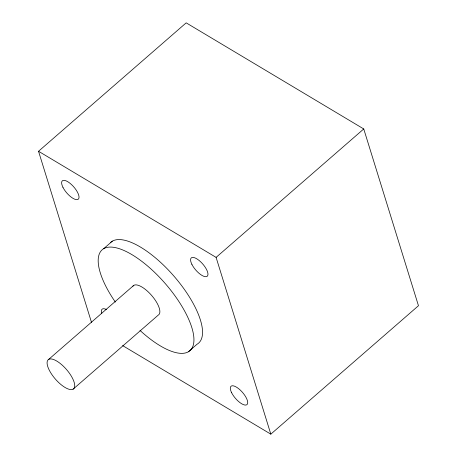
<?xml version="1.0" encoding="UTF-8"?>
<svg xmlns="http://www.w3.org/2000/svg" width="457" height="457" viewBox="0 0 457 457"><rect width="100%" height="100%" fill="white"/><g stroke="black" fill="none" stroke-linecap="round" stroke-linejoin="round"><path stroke-width="0.69" d="M91.566 322.602L38.531 151.273L186.182 22.85L363.749 128.96L418.469 305.727L270.818 434.15L122.642 345.601M103.722 248.659L112.342 241.159M48.688 359.385L133.832 285.328M270.818 434.15L216.098 257.382L363.749 128.96M73.131 389.147A19.303 7.335 49 0 0 60.398 363.606A19.303 7.335 49 0 0 49.202 370.044A19.303 7.335 49 0 0 73.131 389.147L158.276 315.096A19.303 7.335 49 0 0 151.427 295.211A19.303 7.335 49 0 0 132.896 286.202M188.387 351.764L197.007 344.264A66.865 25.415 49 0 0 175.391 277.827A66.865 25.415 49 0 0 110.72 242.324M38.531 151.273L216.098 257.382M115.341 302.071A66.865 25.415 49 0 1 121.396 249.425A66.865 25.415 49 0 1 192.917 331.622A66.865 25.415 49 0 1 140.002 330.417M101.745 313.393A12.162 4.621 49 0 1 106.441 309.503M62.957 187.341A12.162 4.621 49 0 0 78.033 199.378A12.162 4.621 49 0 0 70.012 183.286A12.162 4.621 49 0 0 62.957 187.341M191.906 264.397A12.162 4.621 49 0 0 206.975 276.434A12.162 4.621 49 0 0 198.955 260.341A12.162 4.621 49 0 0 191.906 264.397M231.642 392.763A12.162 4.621 49 0 0 246.711 404.799A12.162 4.621 49 0 0 238.691 388.707A12.162 4.621 49 0 0 231.642 392.763"/></g></svg>
